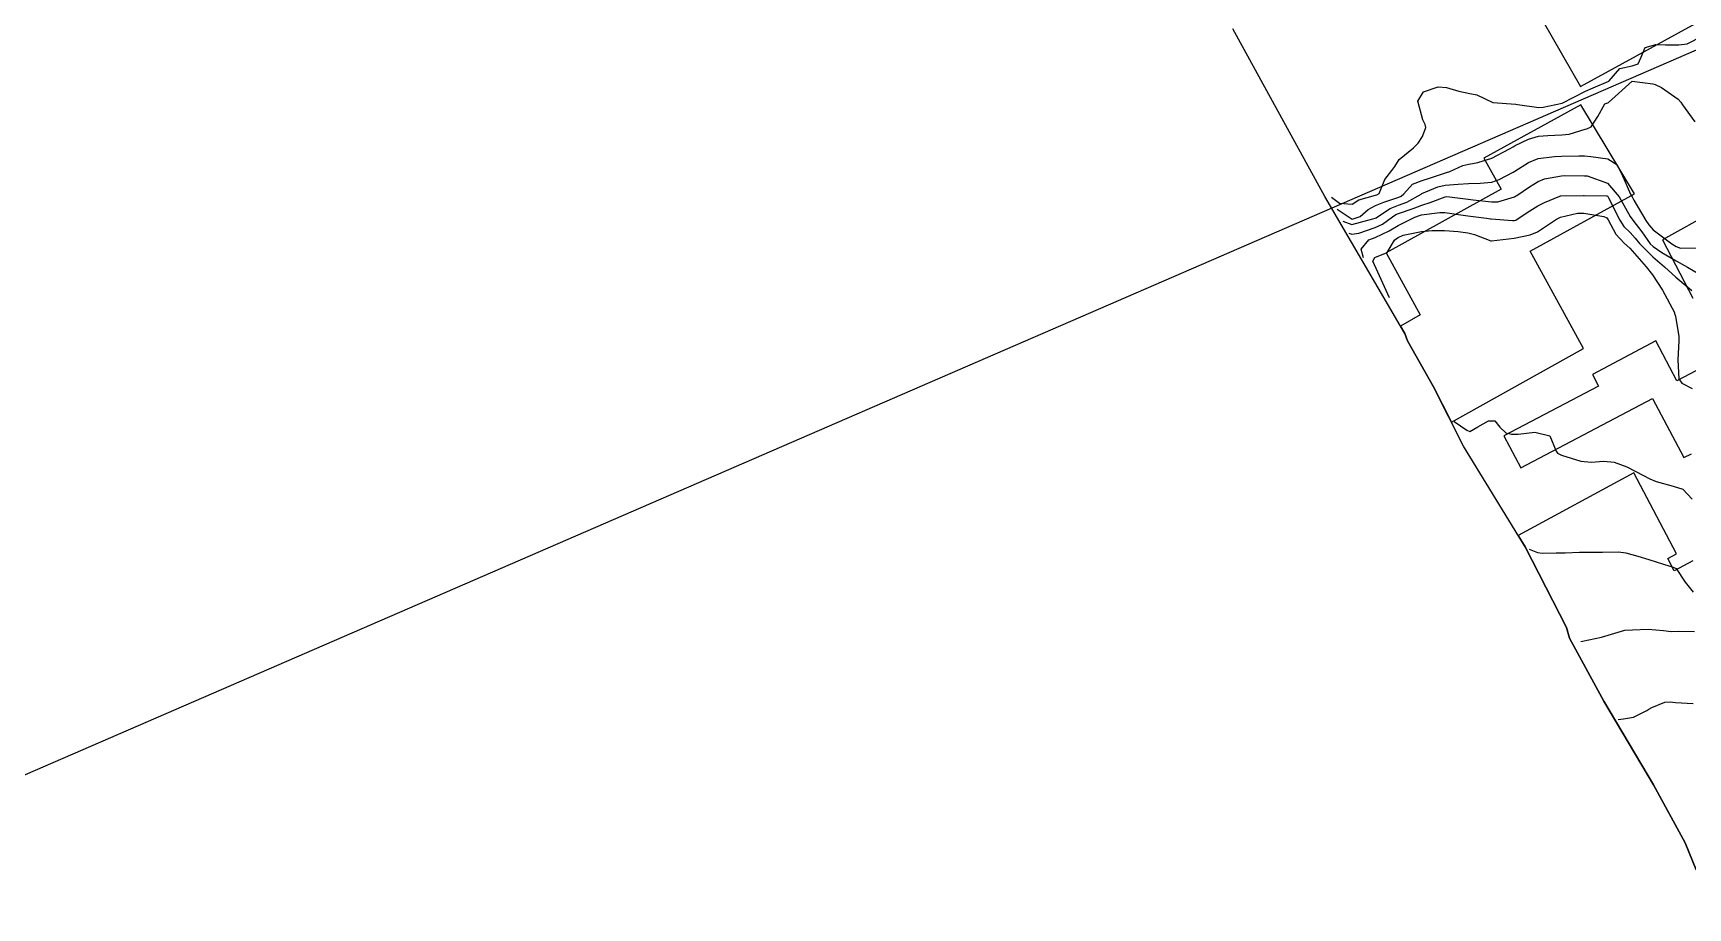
# Model space of a CAD drawing. Header units: metres. Extents: x 318500 to 325275, y 7408834 to 7428799.
# Drawn here: x 322315 to 322457.8, y 7421597.1 to 7421672.6 of the extents above; entities that cross this region are included whole.
import ezdxf

# ---------------------------------------------------------------- set-up
doc = ezdxf.new("R2010")
doc.units = ezdxf.units.M
doc.header["$MEASUREMENT"] = 0
doc.layers.add('_TEXTO_CONGELA', color=45, linetype='Continuous', plot=False)
for name, color, linetype in [('Area', 45, 'Continuous'), ('Area Verde e de Lazer', 93, 'Continuous'), ('Curvas de Nivel 1m', 11, 'Continuous'), ('Curvas de Nivel 5m', 15, 'Continuous'), ('Edificações', 30, 'Continuous'), ('Vias Primárias', 230, 'Continuous')]:
    doc.layers.add(name, color=color, linetype=linetype)

msp = doc.modelspace()

# ---------------------------------------------------------------- linework, layer by layer
at = {"layer": '_TEXTO_CONGELA'}
msp.add_line((322653.4, 7421755.6), (322103.82, 7421517.36), dxfattribs=at)
at = {"layer": 'Area'}
msp.add_lwpolyline([(322458.51, 7421600.37), (322457.55, 7421602.71), (322454.8, 7421607.72), (322450.54, 7421614.93), (322447.57, 7421620.37), (322447.3, 7421621.29), (322443.74, 7421628.24), (322438.43, 7421636.93), (322435.82, 7421642.04), (322433.59, 7421646.03), (322433.36, 7421646.64), (322426.45, 7421658.48), (322421.92, 7421666.7), (322418.51, 7421672.92)], dxfattribs=at)
at = {"layer": 'Area Verde e de Lazer'}
msp.add_lwpolyline([(322461.94, 7421694.17), (322440.41, 7421682.11), (322448.52, 7421667.97), (322469.94, 7421679.72)], close=True, dxfattribs=at)
at = {"layer": 'Curvas de Nivel 1m', "flags": 128}
for points, elevation in [([(322427.51, 7421657.39), (322428.8, 7421656.51), (322429.51, 7421656.74), (322430.19, 7421657.35), (322430.81, 7421657.68), (322431.55, 7421657.98), (322432.83, 7421658.42), (322433.03, 7421658.49), (322433.28, 7421658.69), (322434.01, 7421659.52), (322434.85, 7421659.86), (322435.47, 7421660.04), (322436.86, 7421660.52), (322436.95, 7421660.54), (322437.24, 7421660.64), (322438.35, 7421661.14), (322438.87, 7421661.26), (322439.66, 7421661.4), (322440.87, 7421661.77), (322442.4, 7421662.57), (322442.69, 7421662.76), (322442.88, 7421662.87), (322444.02, 7421663.42), (322444.9, 7421663.66), (322445.7, 7421663.73), (322446.9, 7421663.78), (322447.54, 7421663.86), (322448.91, 7421664.28), (322449.06, 7421664.32), (322449.42, 7421664.47), (322450.02, 7421665.38), (322450.61, 7421666.46), (322450.86, 7421666.54), (322450.94, 7421666.58), (322452.96, 7421668.43), (322454.75, 7421668.19), (322454.96, 7421668.14), (322455.49, 7421667.86), (322456.94, 7421666.88), (322457.17, 7421666.61), (322457.33, 7421666.37), (322458.38, 7421664.9)], 791), ([(322428.01, 7421656.35), (322428.79, 7421656.05), (322430.6, 7421656.53), (322430.8, 7421656.61), (322430.88, 7421656.64), (322430.98, 7421656.72), (322432.1, 7421657.42), (322432.82, 7421657.71), (322433.53, 7421657.98), (322434.75, 7421658.67), (322434.8, 7421658.7), (322434.83, 7421658.72), (322436.19, 7421659.29), (322436.84, 7421659.45), (322437.95, 7421659.52), (322438.84, 7421659.58), (322439.84, 7421659.61), (322440.85, 7421659.72), (322441.49, 7421659.94), (322442.71, 7421660.56), (322442.86, 7421660.65), (322444.02, 7421661.39), (322444.87, 7421661.74), (322446.28, 7421661.93), (322446.87, 7421661.95), (322448.37, 7421661.98), (322448.87, 7421661.97), (322449.41, 7421661.93), (322450.87, 7421661.71), (322451.65, 7421661.23), (322452.05, 7421660.44), (322452.83, 7421658.66), (322452.96, 7421658.43), (322453.11, 7421658.14), (322454.15, 7421656.41), (322454.41, 7421656.02), (322454.79, 7421655.59), (322456.39, 7421654.38), (322456.78, 7421654.15), (322457.13, 7421654.02), (322458.78, 7421654.03)], 792), ([(322428.51, 7421655.32), (322428.78, 7421655.21), (322429.37, 7421655.32), (322430.79, 7421655.79), (322431.42, 7421656.08), (322432.29, 7421656.71), (322432.59, 7421656.91), (322432.8, 7421656.99), (322434.06, 7421657.43), (322434.82, 7421657.71), (322435.53, 7421657.95), (322436.83, 7421658.45), (322436.98, 7421658.48), (322438.82, 7421658.24), (322439.25, 7421658.19), (322440.82, 7421658), (322441.38, 7421658.02), (322442.83, 7421658.44), (322442.9, 7421658.49), (322443.02, 7421658.56), (322444.1, 7421659.29), (322444.85, 7421659.76), (322445.4, 7421659.98), (322446.86, 7421660.25), (322447.09, 7421660.27), (322448.86, 7421660.26), (322449.08, 7421660.25), (322450.85, 7421659.62), (322451.85, 7421658.44), (322452.8, 7421656.75), (322453.02, 7421656.43), (322453.8, 7421655.43), (322454.54, 7421654.4), (322454.78, 7421654.15), (322455.53, 7421653.63), (322456.76, 7421652.92), (322457.74, 7421652.37), (322458.74, 7421651.8)], 793), ([(322429.79, 7421653.19), (322429.58, 7421653.92), (322430.25, 7421654.73), (322430.78, 7421654.94), (322431.99, 7421655.5), (322432.79, 7421655.97), (322434.21, 7421656.68), (322434.63, 7421656.84), (322434.8, 7421656.89), (322436.38, 7421657.08), (322436.81, 7421657.09), (322438.6, 7421656.83), (322438.8, 7421656.8), (322440.39, 7421656.6), (322440.75, 7421656.54), (322440.8, 7421656.54), (322442.64, 7421656.4), (322442.8, 7421656.41), (322442.92, 7421656.44), (322443.12, 7421656.56), (322444.13, 7421657.23), (322444.82, 7421657.65), (322445.4, 7421657.95), (322446.74, 7421658.51), (322446.8, 7421658.54), (322446.83, 7421658.54), (322448.76, 7421658.55), (322448.83, 7421658.55), (322450.75, 7421658.54), (322450.83, 7421658.52), (322450.88, 7421658.46), (322450.94, 7421658.35), (322451.9, 7421656.44), (322452.25, 7421655.89), (322452.79, 7421655.35), (322453.23, 7421654.87), (322453.6, 7421654.42), (322454.76, 7421653.26), (322455.75, 7421652.39), (322456.74, 7421651.52), (322458.12, 7421650.36)], 794), ([(322437.62, 7421639.06), (322438.71, 7421638.31), (322438.96, 7421638.21), (322439.65, 7421638.6), (322440.57, 7421639.11), (322441.12, 7421639.13), (322441.54, 7421638.58), (322442.07, 7421638.09), (322442.55, 7421637.98), (322443.14, 7421637.97), (322444.56, 7421638.15), (322445.87, 7421637.83), (322446.4, 7421636.51), (322446.54, 7421636.33), (322446.88, 7421636.16), (322448.53, 7421635.63), (322449.44, 7421635.56), (322450.53, 7421635.64), (322451.43, 7421635.55), (322452.52, 7421635.15), (322453.95, 7421634.41), (322454.51, 7421634.11), (322455.03, 7421633.87), (322456.5, 7421633.48), (322457.34, 7421633.21), (322458.14, 7421632.36)], 796), ([(322444.09, 7421628.04), (322444.81, 7421627.76), (322445.24, 7421627.7), (322446.42, 7421627.72), (322447.18, 7421627.74), (322448.42, 7421627.79), (322449.11, 7421627.79), (322450.42, 7421627.78), (322451.8, 7421627.81), (322452.42, 7421627.74), (322453.45, 7421627.45), (322454.42, 7421627.16), (322456.22, 7421626.57), (322456.41, 7421626.51), (322456.51, 7421626.48), (322456.76, 7421626.37), (322457.54, 7421625.21), (322458.24, 7421624.35)], 797), ([(322448.53, 7421620.07), (322448.69, 7421620.11), (322450.33, 7421620.46), (322452.34, 7421621.06), (322453.01, 7421621.1), (322454.34, 7421621.13), (322455.68, 7421621.04), (322456.34, 7421620.95), (322456.93, 7421620.96), (322458.34, 7421620.94)], 798), ([(322451.77, 7421613.35), (322452.23, 7421613.42), (322453.09, 7421613.56), (322454.25, 7421614.13), (322454.4, 7421614.25), (322454.66, 7421614.4), (322455.8, 7421614.84), (322456.25, 7421614.87), (322456.71, 7421614.83), (322458.25, 7421614.74)], 799)]:
    msp.add_lwpolyline(points, dxfattribs=dict(at, elevation=elevation))
at = {"layer": 'Curvas de Nivel 5m', "flags": 128}
for points, elevation in [([(322427.01, 7421658.42), (322427.71, 7421657.88), (322428.82, 7421657.82), (322429.39, 7421658.17), (322430.83, 7421658.58), (322430.94, 7421658.6), (322431.13, 7421658.72), (322431.63, 7421659.93), (322432.22, 7421660.71), (322432.5, 7421661.07), (322432.87, 7421661.65), (322434.09, 7421662.68), (322434.5, 7421663.06), (322434.89, 7421663.64), (322435.17, 7421664.41), (322435.12, 7421664.67), (322434.92, 7421665.09), (322434.47, 7421666.68), (322434.95, 7421667.51), (322436.23, 7421667.93), (322436.95, 7421667.87), (322438.02, 7421667.56), (322438.95, 7421667.36), (322439.57, 7421667.23), (322440.94, 7421666.59), (322442.94, 7421666.44), (322443.07, 7421666.42), (322444.93, 7421666.16), (322445.29, 7421666.17), (322446.94, 7421666.51), (322448.95, 7421667.56), (322449.6, 7421667.83), (322450.96, 7421668.42), (322451, 7421668.46), (322451.92, 7421669.51), (322452.98, 7421669.75), (322453.5, 7421669.91), (322453.71, 7421670.42), (322454.09, 7421671.33), (322455.01, 7421671.58), (322455.84, 7421671.56), (322457.01, 7421671.55), (322457.73, 7421671.64), (322459.02, 7421672.3)], 790), ([(322432.03, 7421649.74), (322430.58, 7421652.89), (322430.76, 7421653.2), (322431.84, 7421653.63), (322432.45, 7421654.7), (322432.63, 7421654.86), (322432.78, 7421654.94), (322433.22, 7421655.13), (322434.79, 7421655.46), (322435.67, 7421655.54), (322436.79, 7421655.54), (322437.95, 7421655.46), (322438.79, 7421655.33), (322439.36, 7421655.18), (322440.78, 7421654.65), (322440.84, 7421654.65), (322442.78, 7421654.88), (322444.18, 7421655.16), (322444.79, 7421655.43), (322446.45, 7421656.52), (322446.67, 7421656.64), (322446.8, 7421656.69), (322448.26, 7421657.04), (322448.81, 7421657.04), (322450.54, 7421656.73), (322450.8, 7421656.62), (322450.91, 7421656.46), (322451.55, 7421655.21), (322452.28, 7421654.44), (322452.77, 7421654), (322454.19, 7421652.41), (322454.74, 7421651.71), (322455.6, 7421650.39), (322456.62, 7421648.47), (322456.64, 7421648.38), (322456.7, 7421648.14), (322457, 7421646.38), (322457.01, 7421646.03), (322456.91, 7421644.38), (322457, 7421642.75), (322457.27, 7421642.37), (322458.16, 7421641.91)], 795)]:
    msp.add_lwpolyline(points, dxfattribs=dict(at, elevation=elevation))
at = {"layer": 'Edificações'}
msp.add_lwpolyline([(322448.53, 7421666.38), (322440.18, 7421661.77), (322441.66, 7421659.09), (322431.73, 7421653.61), (322434.69, 7421648.26), (322432.99, 7421647.27), (322433.36, 7421646.64), (322433.59, 7421646.03), (322435.82, 7421642.04), (322437.37, 7421639), (322448.77, 7421645.37), (322444.17, 7421653.74), (322453.18, 7421658.69)], close=True, dxfattribs=at)
for points in [[(322464.29, 7421659.55), (322455.58, 7421654.73), (322458.21, 7421649.69)], [(322461.79, 7421645.19), (322456.83, 7421642.57), (322455.02, 7421646.01), (322449.55, 7421643.12), (322450.08, 7421642.12), (322441.91, 7421637.81), (322443.37, 7421635.05), (322454.73, 7421641.05), (322457.43, 7421635.94), (322458.09, 7421636.28)], [(322458.2, 7421627.03), (322456.61, 7421626.19), (322456.06, 7421627.25), (322456.79, 7421627.64), (322453.11, 7421634.62), (322443.14, 7421629.22), (322443.74, 7421628.24), (322447.3, 7421621.29), (322447.57, 7421620.37), (322450.54, 7421614.93), (322454.8, 7421607.72), (322457.55, 7421602.71), (322458.51, 7421600.37)]]:
    msp.add_lwpolyline(points, dxfattribs=at)
at = {"layer": 'Vias Primárias'}
for points in [[(323715.64, 7420145.55, 0), (323709.04, 7420132.94)], [(323831.09, 7420001.79, 0), (323833.84, 7420008.44, 0.220888)]]:
    msp.add_lwpolyline(points, format="xyb", dxfattribs=at)

doc.saveas('drawing.dxf')
